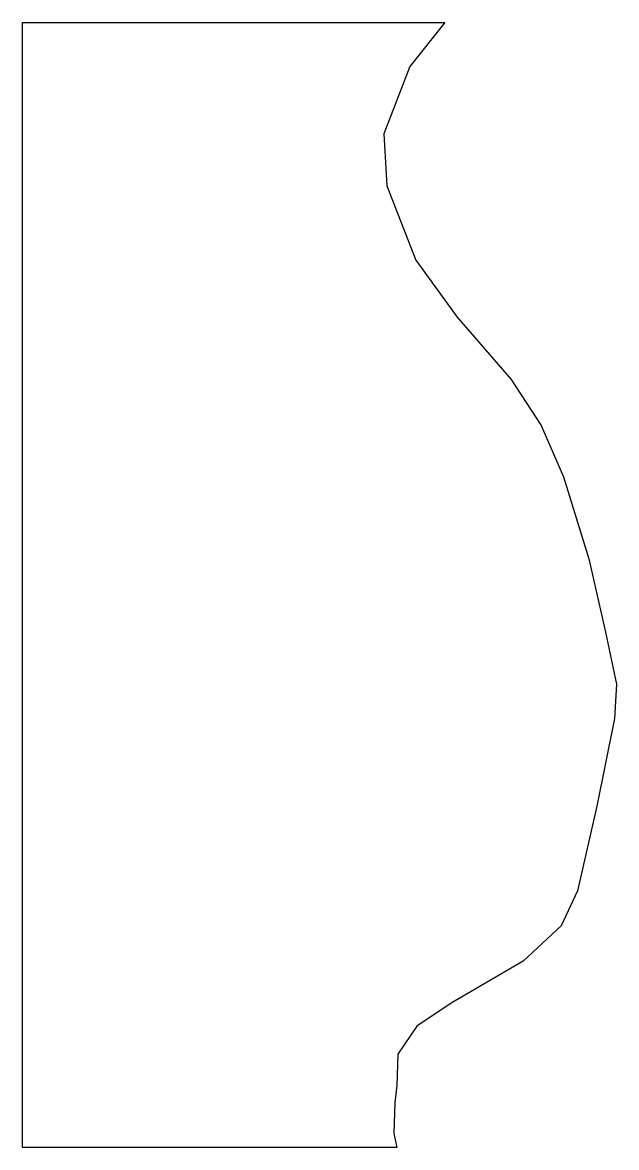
# Model space of a CAD drawing. Extents: x 0.1 to 35.9, y 0.1 to 67.9.
import ezdxf

# ---------------------------------------------------------------- set-up
doc = ezdxf.new("R2010")
doc.units = 0
doc.layers.add('Layer_1', color=7, linetype='CONTINUOUS')

msp = doc.modelspace()

# ---------------------------------------------------------------- linework, layer by layer
at = {"layer": 'Layer_1', "color": 7}
for points in [[(0.132292, 0.132292), (0.132292, 67.929278)], [(0.132292, 67.929278), (25.585826, 67.929278)], [(25.585826, 67.929278), (23.470948, 65.270573)], [(23.470948, 65.270573), (21.899894, 61.222091)], [(21.899894, 61.222091), (22.081168, 58.079984)], [(22.081168, 58.079984), (23.833498, 53.608528)], [(23.833498, 53.608528), (26.310927, 50.164296)], [(26.310927, 50.164296), (29.573881, 46.417939)], [(29.573881, 46.417939), (31.386634, 43.638385)], [(31.386634, 43.638385), (32.715988, 40.556704)], [(32.715988, 40.556704), (34.257649, 35.611641)], [(34.257649, 35.611641), (35.253843, 31.190803)], [(35.253843, 31.190803), (35.918518, 28.048717)], [(35.918518, 28.048717), (35.797667, 25.994254)], [(35.797667, 25.994254), (34.725364, 20.69809)], [(34.725364, 20.69809), (33.561938, 15.60113)], [(33.561938, 15.60113), (32.595137, 13.486262)], [(32.595137, 13.486262), (30.298983, 11.371368)], [(30.298983, 11.371368), (25.948376, 8.833511)], [(25.948376, 8.833511), (23.893921, 7.443735)], [(23.893921, 7.443735), (22.745846, 5.75183)], [(22.745846, 5.75183), (22.685421, 3.878659)], [(22.685421, 3.878659), (22.56457, 2.851441)], [(22.56457, 2.851441), (22.504144, 0.978244)], [(22.504144, 0.978244), (22.685421, 0.132292)], [(22.685421, 0.132292), (0.132292, 0.132292)]]:
    msp.add_lwpolyline(points, dxfattribs=at)

doc.saveas('drawing.dxf')
